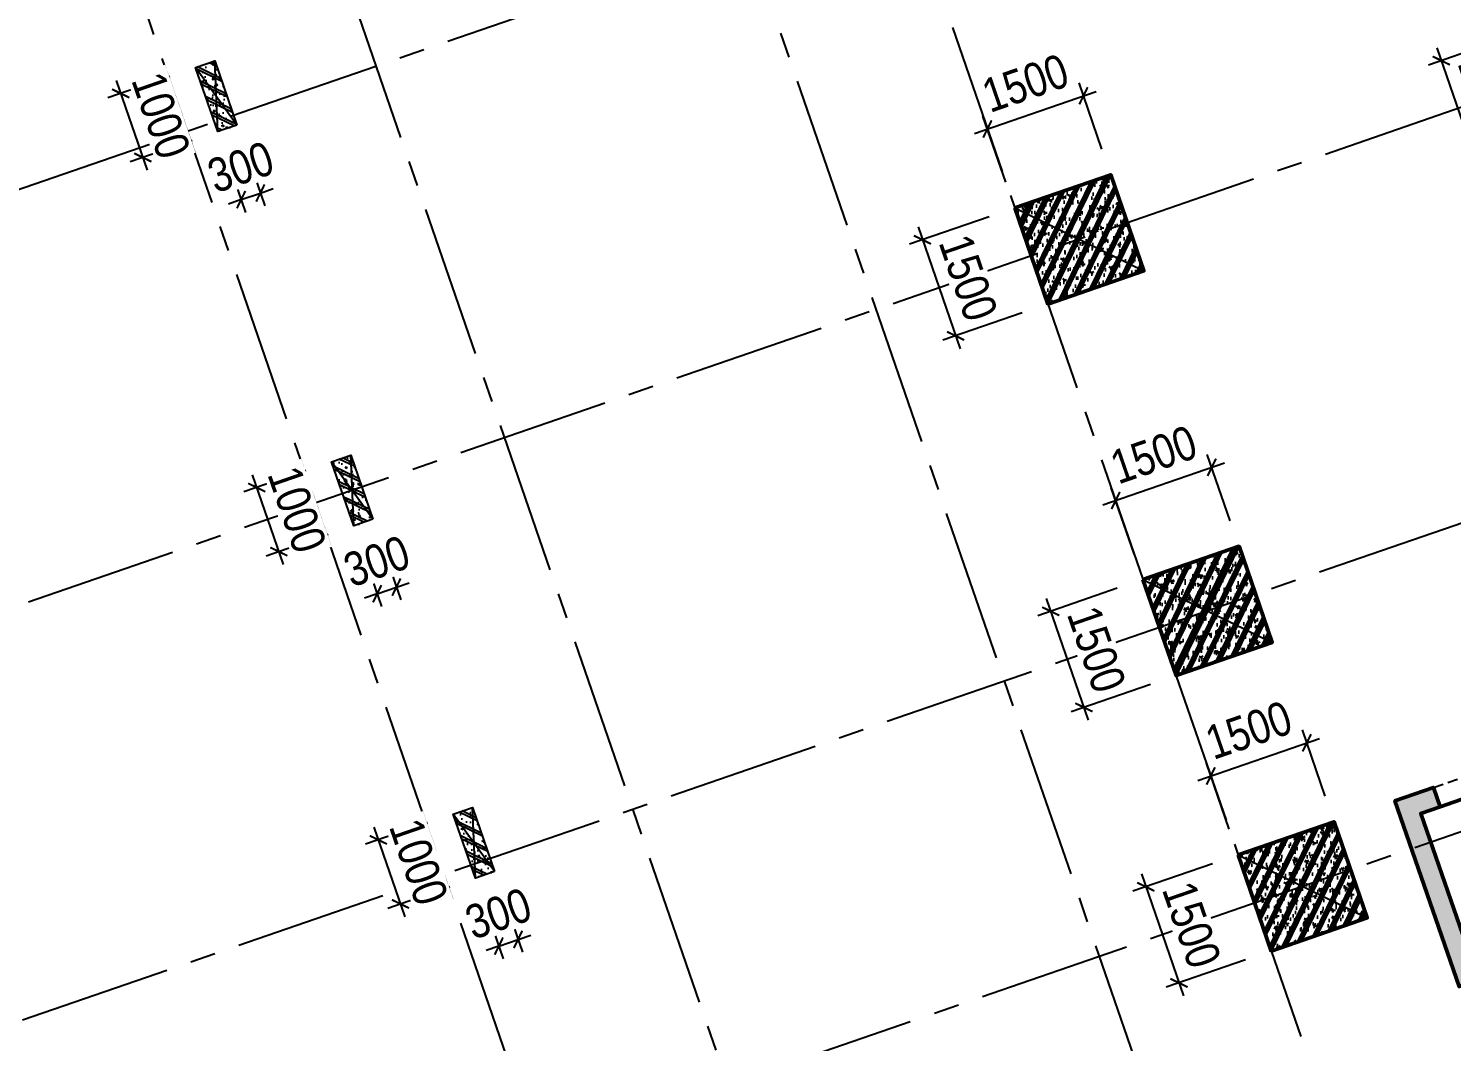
# Model space of a CAD drawing. Header units: millimetres. Extents: x -1534340 to 1713810, y -1348191 to 1114081.
# Drawn here: x 905176 to 926176, y -494294 to -479346 of the extents above; entities that cross this region are included whole.
import ezdxf
from ezdxf.xclip import XClip

# ---------------------------------------------------------------- set-up
doc = ezdxf.new("R2010")
doc.units = ezdxf.units.MM
doc.header["$LTSCALE"] = 100
doc.header["$XCLIPFRAME"] = 0
doc.header["$PDMODE"] = 32
doc.header["$PDSIZE"] = 2.5
for name, pattern in [('CENTER2', [1.125, 0.75, -0.125, 0.125, -0.125]), ('DASHED', [4.5, 3, -1.5]), ('Xref_ST_MBDV Cot vach 30.7.2022$0$DASHDOT', [1, 0.5, -0.25, 0, -0.25])]:
    doc.linetypes.add(name, pattern=pattern)
for name, color, linetype in [('ccu11-Khuat', 9, 'DASHED'), ('ccu11-Manh', 8, 'Continuous'), ('ccu12-Truc', 13, 'CENTER2'), ('KC2-DIM', 251, 'Continuous'), ('KT-Hatch', 251, 'Continuous'), ('Xref.Asix of Basement B2$0$Xref.Asix of Basement$0$KT-Net cot vach', 6, 'Continuous'), ('Xref_ST_MBDV Cot vach 30.7.2022$0$Xref_ST_MBDV Cot vach 30.7.2022|Xref_ST_MBDV Cot vach 30.7.2022|Xref_ST_MBDV Cot vach 30.7.2022|Xref_ST_MBDV Cot vach 30.7.2022|A-WALL-PATT', 251, 'Continuous'), ('Xref_ST_MBDV Cot vach 30.7.2022$0$Xref_ST_MBDV Cot vach 30.7.2022|Xref_ST_MBDV Cot vach 30.7.2022|Xref_ST_MBDV Cot vach 30.7.2022|Xref_ST_MBDV Cot vach 30.7.2022|Site_plot line', 1, 'Xref_ST_MBDV Cot vach 30.7.2022$0$DASHDOT')]:
    doc.layers.add(name, color=color, linetype=linetype)
doc.layers.add('KT-Net cot vach', color=6, linetype='Continuous', lineweight=50)
doc.layers.add('ST_MBDV Cot vach 220805$0$Xref_ST_MBDV Cot vach 30.7.2022$0$KT-Net cot vach', color=6, linetype='Continuous', lineweight=50)
doc.styles.add('Arial Narrow', font='ARIALN.TTF')
doc.dimstyles.new('ccu12-200', dxfattribs={"dimscale": 200, "dimtxt": 2.5, "dimasz": 1, "dimexe": 1, "dimexo": 2, "dimgap": 1, "dimtad": 1, "dimdec": 0, "dimrnd": 5, "dimdsep": 46, "dimtxsty": 'Arial Narrow', "dimblk": 'ARCHTICK', "dimcen": -1, "dimdle": 1, "dimclrd": 256, "dimclre": 256, "dimclrt": 3, "dimadec": 0, "dimazin": 2, "dimtfac": 0.1, "dimtdec": 0, "dimtmove": 0, "dimatfit": 1, "dimldrblk": 'ARCHTICK', "dimfxl": 1, "dimtvp": 0.8333333333333334, "dimtolj": 1, "dimtzin": 12, "dimarcsym": 0})
pattern_1 = [(49.99999999999999, (-650.0000000000126, 1049.999999999997), (286.9040730403014, -25.10085399303804), [30, -330]), (355, (-650.0000000000126, 1049.999999999997), (-55.50053344520001, 300.8768534800047), [24, -264]), (100.4514, (-626.0913280000126, 1047.908263999997), (231.4037526856086, 275.7758168243814), [25.496076, -280.4568448]), (46.18420000000001, (-650.0000000000126, 1129.999999999997), (426.8964194502578, -66.20760573160723), [45, -495]), (96.6356, (-614.4253020000125, 1124.482677199996), (373.8650822194813, 389.6471483601767), [38.2441152, -420.6852]), (351.1842, (-650.0000000000126, 1129.999999999997), (373.8647780534509, 389.6474403701299), [36, -396]), (21, (-610.0000000000126, 1109.999999999997), (238.7628208473847, -161.0475562661355), [30, -330]), (326.0000000000001, (-610.0000000000126, 1109.999999999997), (97.32613276863269, 290.0600180187412), [24, -264]), (71.4514, (-590.1031068000126, 1096.579357599996), (336.089051432596, 129.012198683981), [25.496076, -280.4568448]), (37.50000000000001, (-650.0000000000126, 1049.999999999997), (4.863942126916267, 133.1575415325246), [0, -260.8, 0, -268, 0, -265]), (7.499999999999999, (-650.0000000000126, 1049.999999999997), (105.2278149768594, 157.7646847529441), [0, -152.8, 0, -254.8, 0, -101]), (327.5, (-739.2000000000127, 1049.999999999997), (213.5289744689636, -9.021948693751902), [0, -100, 0, -312, 0, -414]), (317.5, (-779.2000000000127, 1049.999999999997), (233.2744677369545, 40.04199293292709), [0, -130, 0, -207.2, 0, -294]), (45, (-650.0000000000126, 1049.999999999997), (-120.2081528017131, 120.2081528017131), []), (45, (-650.0000000000126, 1098.999999999997), (-120.2081528017131, 120.2081528017131), [])]

# ---------------------------------------------------------------- blocks, each defined once
blk = doc.blocks.new('Xref_ST_MBDV Cot vach 30.7.2022$0$Tuong Vay01-flat-1')
at = {"layer": 'Xref_ST_MBDV Cot vach 30.7.2022$0$Xref_ST_MBDV Cot vach 30.7.2022|Xref_ST_MBDV Cot vach 30.7.2022|Xref_ST_MBDV Cot vach 30.7.2022|Xref_ST_MBDV Cot vach 30.7.2022|A-WALL-PATT'}
h = blk.add_hatch(dxfattribs=at)
h.set_pattern_fill('ACET-2D-VATLIEU04', color=256, scale=50, pattern_type=2)
h.set_pattern_definition([(49.99999999999999, (-11139561.83942936, -1407213.44759845), (-225.902473859489, 189.5546824974008), [37.49999998626113, -412.4999998488724]), (355, (-11139561.83942936, -1407213.44759845), (32.12721218541265, 367.2157156157773), [29.99999999490911, -329.9999999440002]), (100.4514, (-11139531.95358936, -1407216.06226845), (-341.2315265778452, -62.9441868767608), [31.87009499667636, -350.57105596344]), (46.18420000000001, (-11139561.83942936, -1407113.44759845), (-319.1804974675179, 306.2520974436775), [56.24999996954708, -618.749999665018]), (96.6356, (-11139517.37105686, -1407120.34425195), (-516.9959221575409, -60.14402179722674), [47.80514400473094, -525.8565000520404]), (351.1842, (-11139561.83942936, -1407113.44759845), (84.74077420309186, 546.3954293043353), [45.00000000792112, -495.0000000871323]), (21, (-11139511.83942936, -1407138.44759845), (-105.6808218676597, 275.3079533968121), [37.49999999934682, -412.499999992815]), (326.0000000000001, (-11139511.83942936, -1407138.44759845), (206.1288045682013, 305.5985201385338), [30.00000001746614, -330.0000001921275]), (71.4514, (-11139486.96831286, -1407155.22340145), (-328.9637652803212, 110.3801005582791), [31.87009499870726, -350.5710559857798]), (37.50000000000001, (-11139561.83942936, -1407213.44759845), (-78.13452938385308, 101.8269011885859), [0, -325.9999998517854, 0, -334.9999998476936, 0, -331.2499998493985]), (7.499999999999999, (-11139561.83942936, -1407213.44759845), (-23.27934638224542, 176.8241910238285), [0, -191.0000000278261, 0, -318.5000000464012, 0, -126.2500000183929]), (327.5, (-11139673.33942936, -1407213.44759845), (71.94441751949489, 112.9301145330537), [0, -125.0000000614986, 0, -390.0000001918756, 0, -517.5000002546042]), (317.5, (-11139723.33942936, -1407213.44759845), (158.0205495897681, 172.4491691102739), [0, -162.4999999478019, 0, -258.9999999168043, 0, -367.4999998819521]), (45, (-11139561.83942936, -1407213.44759845), (-150.2601910028607, 150.2601910026278), []), (45, (-11139561.83942936, -1407152.19759845), (-150.2601910028607, 150.2601910026278), [])])
h.paths.add_polyline_path([(-82665.42454257607, -118500.0088302612), (-81837.41861176863, -121132.0343658989), (-80902.71611081436, -123728.0834242017), (-79862.87874617614, -126283.8385967175), (-78719.63840653747, -128795.0430432414), (-77474.89874527603, -131257.5152608277), (-76130.7324262727, -133667.1548922951), (-74689.37767251953, -136019.9495540815), (-73153.2345392555, -138311.981517314), (-71524.86091735773, -140539.4342316107), (-69806.96827445179, -142698.5986796832), (-68002.4171395041, -144785.8795539467), (-66114.21234000102, -146797.8012427511), (-64145.497998368, -148731.0136179249), (-62099.55229647644, -150582.2976132843), (-59979.78201714717, -152348.5705846979), (-57789.71687134914, -154026.8914431464), (-55533.00362077914, -155614.4655520306), (-53213.40000534989, -157108.6493807235), (-50834.76848621853, -158506.954906286), (-48401.06981415115, -159807.0537564463), (-45916.35643433966, -161006.7810866404), (-43384.76573854871, -162104.1391847725), (-40810.51317570359, -163097.3007977149), (-38197.88523275405, -163984.6121738681), (-35551.23229684308, -164764.5958169776), (-32874.96141154505, -165435.9529462866), (-30173.5289383363, -165997.5656592443), (-27451.44813587703, -166448.4963081502), (-24701.85157574899, -166789.3238736566), (-4396.734290909022, -168938.2567786218), (36420.01678077132, -167648.2249503911), (41836.4863632936, -160718.6374020646), (12445.38596707024, -24367.66042796941), (8472.910947457654, -9248.974452903174), (-4718.707271176856, -5521.400683149928), (-10557.45827306993, -9946.818014640827), (-34021.18647153303, -27848.24941525888), (-39776.65152562223, -32008.57135346811), (-41248.85870469548, -35293.77142358455), (-45787.31564925052, -38574.38242801698), (-49368.4870454669, -38942.00303377653), (-57644.18705056235, -44924.06981060421), (-59844.65461433306, -46601.45355761005), (-61968.93197572604, -48362.30333496258), (-64019.60134904832, -50208.3517090485), (-65993.2459566202, -52136.53199238679), (-67886.59205765836, -54143.61763671576), (-69696.47008413821, -56226.27801198442), (-71419.8706161473, -58381.05012253253), (-73053.93764149398, -60604.33085121214), (-74595.93274202198, -62892.42844269238), (-76043.29574720934, -65241.53179885377), (-77393.615911806, -67647.72832025355), (-78644.64476583898, -70107.01135663176), (-79794.29917307012, -72615.28586126259), (-80840.66479975358, -75168.37520986283), (-81781.99930225872, -77762.02815519366), (-82616.73522835784, -80391.9259061541), (-83343.48262714595, -83053.68931881292), (-83961.03136360087, -85742.88618860021), (-84468.3531336058, -88455.03863057657), (-84864.60300002433, -91185.62932156771), (-85149.1148865223, -93930.11565387133), (-85321.41487544402, -96683.60341540864), (-85381.30445068702, -99529.50948559865), (-85328.50406530127, -102200.8374458619), (-85163.21024433896, -104955.3926120612), (-84885.69993967563, -107700.5945179402), (-84496.42936686985, -110432.1923394061), (-83996.04728951491, -113145.6335586284), (-83385.3738030456, -115836.3975027683)], flags=16)
h.paths.add_polyline_path([(-83625.45879450254, -118780.6341908188), (-82785.20518665202, -121451.592054751), (-81836.67593448795, -124086.0436255364), (-80781.45706173405, -126679.6041032514), (-79621.30565389246, -129227.9548506811), (-78358.15352366865, -131726.8525110248), (-76994.10399421491, -134172.1360737709), (-75531.42839684151, -136559.7338032422), (-73972.56228888594, -138885.6700187323), (-72320.10139823705, -141146.0717144171), (-70576.79730102606, -143337.1750085717), (-68745.55283991061, -145455.3314108832), (-66829.41729043424, -147497.0138977058), (-64831.58128353581, -149458.8227850739), (-62755.37149274349, -151337.4913895966), (-60604.24509477988, -153129.8914679771), (-58381.7840128839, -154833.0384259534), (-56091.68895242736, -156444.0962880657), (-53737.77323871478, -157960.3824199464), (-51323.95646727085, -159379.3719952791), (-48854.25797718205, -160698.7021999834), (-46332.79015832208, -161916.1761666269), (-43763.75160367042, -163029.7666325136), (-41151.42011806555, -164037.6193153583), (-38500.14559506811, -164938.0560009221), (-35814.34277378954, -165729.5773374715), (-33098.48388773762, -166410.8653324069), (-30357.09121792205, -166980.7855469028), (-27594.72956264392, -167438.3889849058), (-24815.98988816142, -167782.8289991841), (-4433.735052675009, -169939.9255319908), (36919.56229590811, -168632.9359166666), (42912.68845487945, -160965.5998827359), (13418.22973546013, -24135.12373521132), (9294.838300889242, -8442.070929647249), (-4925.935208282433, -4423.687328800617), (-11162.76267831214, -9150.82235655561), (-34617.47974592447, -27045.37879939191), (-40579.63196872547, -31355.10398377781), (-42051.83914779872, -34640.30405389448), (-46155.98199344426, -37606.97231750819), (-49737.15338966064, -37974.59292326774), (-58240.31235744618, -44121.0777798905), (-60467.11885703541, -45818.53930653841), (-62622.81900685839, -47605.43596977205), (-64703.8232677374, -49478.79233927629), (-66706.66158131324, -51435.49383058609), (-68628.013630962, -53472.26783320424), (-70464.66541309468, -55585.73726807744), (-72213.55809716694, -57772.38228180911), (-73871.79587351345, -60028.54927773564), (-75436.60120790266, -62350.49395546387), (-76905.37393212318, -64734.34577669739), (-78275.66833624989, -67176.13529814105), (-79545.20269040763, -69671.7966022063), (-80711.86304414831, -72217.17406733404), (-81773.70674647763, -74808.02928769216), (-82728.96568063274, -77440.04813065287), (-83576.04920824617, -80108.84792049509), (-84313.5468179807, -82809.98473610263), (-84940.23047422245, -85538.9608107484), (-85455.05666192248, -88291.23202148662), (-85857.16812421381, -91062.21545574092), (-86145.88844638877, -93847.29761108034), (-86320.75738810934, -96641.83923533), (-86381.51240370423, -99528.87035845965), (-86327.91179009154, -102240.684236032), (-86160.19218073785, -105035.6641918905), (-85878.57688103244, -107821.473743778), (-85483.548480995, -110593.4755141111), (-84975.76463904232, -113347.0545681345), (-84356.0573821161, -116077.6233250971)])
at = {"layer": 'Xref_ST_MBDV Cot vach 30.7.2022$0$Xref_ST_MBDV Cot vach 30.7.2022|Xref_ST_MBDV Cot vach 30.7.2022|Xref_ST_MBDV Cot vach 30.7.2022|Xref_ST_MBDV Cot vach 30.7.2022|Site_plot line', "ltscale": 5000}
blk.add_arc((-17764.15298610739, -99528.87035845988), 69167.3594175971, 126.1463596527413, 263.7926961611879, dxfattribs=at)
blk = doc.blocks.new('LOI-KD-PN')
at = {"layer": 'KT-Hatch'}
h = blk.add_hatch(dxfattribs=at)
h.set_pattern_fill('BTCT', color=256, scale=40, angle=-70.9528620460035)
h.set_pattern_definition([(339.0471379539965, (-24774.25365491607, -32828.61595608917), (69.90338528047701, -279.3877533547662), [29.99999999999987, -329.999999999998]), (284.0471379539965, (-24774.25365491607, -32828.61595608917), (266.2915946709811, 150.6518396180941), [23.99999999999998, -263.9999999999996]), (29.49853795399646, (-24768.42837132257, -32851.89826755854), (336.1948768307957, -128.7361747717526), [25.49607599999999, -280.4568447999998]), (335.2313379539966, (-24698.63362238393, -32802.50828135805), (76.73314454503657, -425.1305970221304), [45, -495]), (25.6827379539964, (-24692.23921595374, -32837.93583497207), (490.3234749361438, -226.2363583837528), [38.24411519999997, -420.6851999999998]), (280.2313379539964, (-24698.63362238393, -32802.50828135805), (490.3236516953235, -226.2359755744279), [35.99999999999994, -395.9999999999995]), (310.0471379539965, (-24704.4847931515, -32846.8452163068), (-74.31099224333833, -278.2478686892407), [30, -330]), (255.0471379539965, (-24704.4847931515, -32846.8452163068), (305.9413376994765, 2.662340959559032), [24, -264]), (0.4985379539964838, (-24710.67739063944, -32870.03253477591), (231.6301287124563, -275.5857060422185), [25.496076, -280.4568447999999]), (326.5471379539965, (-24774.25365491607, -32828.61595608917), (127.4545480190627, 38.85777900570818), [0, -260.7999999999999, 0, -267.9999999999999, 0, -264.9999999999999]), (296.5471379539965, (-24774.25365491607, -32828.61595608917), (183.4678019936752, -47.98077147784922), [0, -152.8, 0, -254.8, 0, -101]), (256.5471379539965, (-24803.36371224117, -32744.29961981607), (61.15631196729443, -204.7826262224386), [0, -99.99999999999955, 0, -311.9999999999982, 0, -413.9999999999982]), (246.5471379539965, (-24816.41754960665, -32706.48960355006), (113.9778841873155, -207.4352439007965), [0, -129.9999999999991, 0, -207.1999999999991, 0, -293.9999999999983]), (334.0471379539965, (-24774.25365491607, -32828.61595608917), (65.64473241281162, 134.8731593255321), []), (334.0471379539965, (-24751.17751265038, -32895.45525322307), (65.64473241281162, 134.8731593255321), [])])
h.paths.add_polyline_path([(-6325.187296113232, -9137.721440407215), (-7271.590505116852, -6396.495261123753), (-7838.74074910651, -6592.302821607213), (-7740.836968864547, -6875.877943602041), (-7457.261846869951, -6777.974163360312), (-6706.666198349791, -8952.050098654), (-8502.64197098394, -9572.107373518229), (-9253.237619503634, -7398.0314382246), (-8969.662497509038, -7300.12765798287), (-9067.566277750535, -7016.552535988041), (-9634.716521740193, -7212.360096471501), (-9918.291643735254, -7310.26387671323), (-9820.387863493292, -7593.838998708001), (-9536.812741498696, -7495.935218466329), (-8786.217092978535, -9670.011153759959), (-10582.19286561268, -10290.06842862419), (-11332.78851413238, -8115.992493330559), (-11049.21339213778, -8018.08871308883), (-11147.11717237928, -7734.513591094001), (-11714.26741636894, -7930.321151577402), (-10767.86420736578, -10671.54733086075)])
at = {"layer": 'ccu11-Khuat', "color": 6, "ltscale": 0.5, "elevation": 1.490472173669433e-05}
blk.add_lwpolyline([(-11147.1208355159, -7734.514855785063), (-9918.291643735254, -7310.263876713114)], dxfattribs=at)
at = {"layer": 'ST_MBDV Cot vach 220805$0$Xref_ST_MBDV Cot vach 30.7.2022$0$KT-Net cot vach', "elevation": 1.490472173669433e-05}
blk.add_lwpolyline([(-6325.187296113232, -9137.721440407215), (-7271.590505116852, -6396.495261123753), (-7838.74074910651, -6592.302821607213), (-7740.836968864547, -6875.877943602041), (-7457.261846869951, -6777.974163360312), (-6706.666198349791, -8952.050098654), (-8502.64197098394, -9572.107373518229), (-9253.237619503634, -7398.0314382246), (-8969.662497509038, -7300.12765798287), (-9067.566277750535, -7016.552535988041), (-9634.716521740193, -7212.360096471501), (-9918.291643735254, -7310.26387671323), (-9820.387863493292, -7593.838998708001), (-9536.812741498696, -7495.935218466329), (-8786.217092978535, -9670.011153759959), (-10582.19286561268, -10290.06842862419), (-11332.78851413238, -8115.992493330559), (-11049.21339213778, -8018.08871308883), (-11147.11717237928, -7734.513591094001), (-11714.26741636894, -7930.321151577402), (-10767.86420736578, -10671.54733086075)], close=True, dxfattribs=at)
at = {"layer": 'ST_MBDV Cot vach 220805$0$Xref_ST_MBDV Cot vach 30.7.2022$0$KT-Net cot vach', "color": 6, "elevation": 1.490472173669433e-05}
blk.add_lwpolyline([(-11049.21705527441, -8018.089977779891), (-9820.387863493292, -7593.838998707943)], dxfattribs=at)
blk = doc.blocks.new('Grid-ST-flat-3')
at = {"layer": 'ccu12-Truc', "ltscale": 30}
for p, q in [((343189.8455156267, -39014.65546948352), (361219.3016763728, -91236.39007851167)), ((340897.6132794917, -39806.04435974167), (359986.9050177329, -95097.55833493307)), ((335415.1609209012, -41698.85077767866), (354504.452659484, -96990.36475386203)), ((332626.6722212732, -42661.57128335355), (351715.9639600301, -97953.08526004129)), ((377595.9390357225, -60477.92775269796), (312746.7367284151, -82866.99351539748)), ((377787.2916931123, -66547.80383867014), (314639.5431473439, -88349.44587364572)), ((368131.1051668772, -76017.52440288517), (316532.3495662729, -93831.89823189395)), ((369534.392683656, -80082.1011514843), (317935.6370837544, -97896.47498025041))]:
    blk.add_line(p, q, dxfattribs=at)
blk = doc.blocks.new('*U152')
h = blk.add_hatch()
h.set_pattern_fill('VATLIEU04', color=250, scale=40, style=0, pattern_type=2)
h.set_pattern_definition(pattern_1)
h.paths.add_polyline_path([(-475, -474.9999999999998), (-175.0000000000028, -474.9999999999999), (-175.0000000000126, 524.9999999999969), (-475.0000000000097, 524.999999999997)])
at = {"color": 6, "ltscale": 0.25}
blk.add_lwpolyline([(-475, -474.9999999999998), (-175.0000000000028, -474.9999999999999), (-175.0000000000126, 524.9999999999969), (-475.0000000000097, 524.999999999997)], close=True, dxfattribs=at)
at = {"layer": 'Defpoints', "linetype": 'ByBlock', "ltscale": 30}
for p, q in [((-175.0000000000028, -474.9999999999999), (-475.0000000000097, 524.999999999997)), ((-475, -474.9999999999998), (-175.0000000000126, 524.9999999999969))]:
    blk.add_line(p, q, dxfattribs=at)
blk = doc.blocks.new('*U153')
h = blk.add_hatch()
h.set_pattern_fill('VATLIEU04', color=250, scale=40, style=0, pattern_type=2)
h.set_pattern_definition(pattern_1)
h.paths.add_polyline_path([(-475, -474.9999999999998), (-175.0000000000028, -474.9999999999999), (-175.0000000000126, 524.9999999999969), (-475.0000000000097, 524.999999999997)])
at = {"color": 6, "ltscale": 0.25}
blk.add_lwpolyline([(-475, -474.9999999999998), (-175.0000000000028, -474.9999999999999), (-175.0000000000126, 524.9999999999969), (-475.0000000000097, 524.999999999997)], close=True, dxfattribs=at)
at = {"layer": 'Defpoints', "linetype": 'ByBlock', "ltscale": 30}
for p, q in [((-175.0000000000028, -474.9999999999999), (-475.0000000000097, 524.999999999997)), ((-475, -474.9999999999998), (-175.0000000000126, 524.9999999999969))]:
    blk.add_line(p, q, dxfattribs=at)
blk = doc.blocks.new('*U151')
h = blk.add_hatch()
h.set_pattern_fill('VATLIEU04', color=250, scale=40, style=0, pattern_type=2)
h.set_pattern_definition([(49.99999999999999, (550, -550), (286.9040730403014, -25.10085399303804), [30, -330]), (355, (550, -550), (-55.50053344520001, 300.8768534800047), [24, -264]), (100.4514, (573.908672, -552.091736), (231.4037526856086, 275.7758168243814), [25.496076, -280.4568448]), (46.18420000000001, (550, -470), (426.8964194502578, -66.20760573160723), [45, -495]), (96.6356, (585.574698, -475.5173228), (373.8650822194813, 389.6471483601767), [38.2441152, -420.6852]), (351.1842, (550, -470), (373.8647780534509, 389.6474403701299), [36, -396]), (21, (590, -490), (238.7628208473847, -161.0475562661355), [30, -330]), (326.0000000000001, (590, -490), (97.32613276863269, 290.0600180187412), [24, -264]), (71.4514, (609.8968932, -503.4206424), (336.089051432596, 129.012198683981), [25.496076, -280.4568448]), (37.50000000000001, (550, -550), (4.863942126916267, 133.1575415325246), [0, -260.8, 0, -268, 0, -265]), (7.499999999999999, (550, -550), (105.2278149768594, 157.7646847529441), [0, -152.8, 0, -254.8, 0, -101]), (327.5, (460.8, -550), (213.5289744689636, -9.021948693751902), [0, -100, 0, -312, 0, -414]), (317.5, (420.8, -550), (233.2744677369545, 40.04199293292709), [0, -130, 0, -207.2, 0, -294]), (45, (550, -550), (-120.2081528017131, 120.2081528017131), []), (45, (550, -501), (-120.2081528017131, 120.2081528017131), [])])
h.paths.add_polyline_path([(-475, 475), (1025, 475), (1025, -1025), (-475, -1025)])
at = {"color": 6, "ltscale": 0.25}
blk.add_lwpolyline([(-475, 475), (1025, 475), (1025, -1025), (-475, -1025)], close=True, dxfattribs=at)
at = {"layer": 'Defpoints', "linetype": 'ByBlock', "ltscale": 30}
for p, q in [((1025, 475), (-475, -1025)), ((-475, 475), (1025, -1025))]:
    blk.add_line(p, q, dxfattribs=at)
blk = doc.blocks.new('MBDV-B1-T1-PN')
at = {"layer": 'KT-Net cot vach', "rotation": 19.04713795399666}
for p in [(46764.58488781634, -16253.43641223467), (48657.39065854321, -21735.88899427338), (50060.67882337538, -25800.46551913326)]:
    blk.add_blockref('*U151', p, dxfattribs=at)
at = {"layer": 'Xref.Asix of Basement B2$0$Xref.Asix of Basement$0$KT-Net cot vach', "linetype": 'ByBlock', "xscale": -0.9999999999999998, "rotation": 19.04713796363401}
for name, p in [('*U152', (34079.01142065064, -14442.34047187702)), ('*U152', (36086.63405340654, -20257.35522349761)), ('*U153', (37881.53671049583, -25456.2324528438))]:
    blk.add_blockref(name, p, dxfattribs=at)
blk = doc.blocks.new('_ARCHTICK')
at = {"color": 0, "linetype": 'ByBlock', "const_width": 0.15}
blk.add_lwpolyline([(-0.5, -0.5), (0.5, 0.5)], dxfattribs=at)
blk = doc.blocks.new('*D1008')
at = {"layer": 'Defpoints', "color": 0, "ltscale": 0.5, "transparency": 16777216}
for p in [(920744.917556521, -480339.4198238208), (921147.220455346, -481504.6771134937), (919729.3448453719, -481994.1960147023)]:
    blk.add_point(p, dxfattribs=at)
at = {"layer": 'KC2-DIM', "lineweight": -2, "ltscale": 0.5, "transparency": 16777216}
for p, q in [((919137.991865217, -480894.2079118571), (920933.9676378509, -480274.1506369929)), ((921016.6820816904, -481126.576950834), (920679.6483696932, -480150.3697424909)), ((919598.8064717163, -481616.0958520425), (919261.772759719, -480639.8886436994))]:
    blk.add_line(p, q, dxfattribs=at)
at = {"layer": 'KC2-DIM', "lineweight": -2, "ltscale": 0.5, "transparency": 16777216, "xscale": 200, "yscale": 200, "zscale": 200}
for p, rotation in [((920744.917556521, -480339.4198238208), 19.04713795399314), ((919327.0419465469, -480828.9387250293), 199.0471379539931)]:
    blk.add_blockref('_ARCHTICK', p, dxfattribs=dict(at, rotation=rotation))
at = {"layer": 'KC2-DIM', "color": 3, "ltscale": 0.5, "transparency": 16777216, "insert": (919887.3988553939, -480153.819530961), "char_height": 500, "attachment_point": 5, "rotation": 19.04713795399314, "style": 'Arial Narrow', "bg_fill": 3, "box_fill_scale": 1.1, "bg_fill_color": 256, "bg_fill_true_color": 13158600, "bg_fill_transparency": 0}
blk.add_mtext('\\A1;1500', dxfattribs=at)
blk = doc.blocks.new('*D1009')
at = {"layer": 'Defpoints', "color": 0, "ltscale": 0.5, "transparency": 16777216}
for p in [(919729.3448453718, -481994.1960147022), (920218.8637465802, -483412.0716246763), (918857.887987715, -483881.9459587608)]:
    blk.add_point(p, dxfattribs=at)
at = {"layer": 'KC2-DIM', "lineweight": -2, "ltscale": 0.5, "transparency": 16777216}
for p, q in [((919351.244682712, -482124.7343883578), (918179.3190051767, -482529.3395356145)), ((918303.0998996787, -482275.0202674568), (918923.1571745428, -484070.9960400907)), ((919840.7635839204, -483542.609998332), (918668.8379063851, -483947.2151455886))]:
    blk.add_line(p, q, dxfattribs=at)
at = {"layer": 'KC2-DIM', "lineweight": -2, "ltscale": 0.5, "transparency": 16777216, "xscale": 200, "yscale": 200, "zscale": 200}
for p, rotation in [((918368.3690865065, -482464.0703487867), 109.0471379539931), ((918857.887987715, -483881.9459587608), 289.0471379539931)]:
    blk.add_blockref('_ARCHTICK', p, dxfattribs=dict(at, rotation=rotation))
at = {"layer": 'KC2-DIM', "color": 3, "ltscale": 0.5, "transparency": 16777216, "insert": (919043.4882805748, -483024.4272576338), "char_height": 500, "attachment_point": 5, "rotation": 289.0471379539931, "style": 'Arial Narrow', "bg_fill": 3, "box_fill_scale": 1.1, "bg_fill_color": 256, "bg_fill_true_color": 13158600, "bg_fill_transparency": 0}
blk.add_mtext('\\A1;1500', dxfattribs=at)
blk = doc.blocks.new('*D1011')
at = {"layer": 'Defpoints', "color": 0, "ltscale": 0.5, "transparency": 16777216}
for p in [(927385.8733536608, -479350.7938724363), (927875.3922548695, -480768.6694824104), (926514.4164960042, -481238.5438164949)]:
    blk.add_point(p, dxfattribs=at)
at = {"layer": 'KC2-DIM', "lineweight": -2, "ltscale": 0.5, "transparency": 16777216}
for p, q in [((927007.773191001, -479481.3322460919), (925835.8475134657, -479885.9373933485)), ((925959.6284079677, -479631.6181251908), (926579.6856828319, -481427.5938978248)), ((927497.2920922097, -480899.2078560661), (926325.3664146743, -481303.8130033227))]:
    blk.add_line(p, q, dxfattribs=at)
at = {"layer": 'KC2-DIM', "lineweight": -2, "ltscale": 0.5, "transparency": 16777216, "xscale": 200, "yscale": 200, "zscale": 200}
for p, rotation in [((926024.8975947956, -479820.6682065207), 109.0471379539931), ((926514.4164960042, -481238.5438164949), 289.0471379539931)]:
    blk.add_blockref('_ARCHTICK', p, dxfattribs=dict(at, rotation=rotation))
at = {"layer": 'KC2-DIM', "color": 3, "ltscale": 0.5, "transparency": 16777216, "insert": (926700.0167888638, -480381.0251153678), "char_height": 500, "attachment_point": 5, "rotation": 289.0471379539931, "style": 'Arial Narrow', "bg_fill": 3, "box_fill_scale": 1.1, "bg_fill_color": 256, "bg_fill_true_color": 13158600, "bg_fill_transparency": 0}
blk.add_mtext('\\A1;1500', dxfattribs=at)
blk = doc.blocks.new('*D1044')
at = {"layer": 'Defpoints', "color": 0, "ltscale": 0.5, "transparency": 16777216}
for p in [(922637.7233272479, -485821.87240586), (923040.0262260728, -486987.1296955325), (921622.1506160988, -487476.6485967409)]:
    blk.add_point(p, dxfattribs=at)
at = {"layer": 'KC2-DIM', "lineweight": -2, "ltscale": 0.5, "transparency": 16777216}
for p, q in [((922909.4878524172, -486609.0295328727), (922572.4541404201, -485632.8223245301)), ((921030.797635944, -486376.6604938962), (922826.7734085778, -485756.6032190322)), ((921491.6122424431, -487098.5484340811), (921154.5785304462, -486122.3412257386))]:
    blk.add_line(p, q, dxfattribs=at)
at = {"layer": 'KC2-DIM', "lineweight": -2, "ltscale": 0.5, "transparency": 16777216, "xscale": 200, "yscale": 200, "zscale": 200}
for p, rotation in [((922637.7233272479, -485821.87240586), 19.04713795399314), ((921219.8477172739, -486311.3913070685), 199.0471379539931)]:
    blk.add_blockref('_ARCHTICK', p, dxfattribs=dict(at, rotation=rotation))
at = {"layer": 'KC2-DIM', "color": 3, "ltscale": 0.5, "transparency": 16777216, "insert": (921780.204626121, -485636.2721130002), "char_height": 500, "attachment_point": 5, "rotation": 19.04713795399314, "style": 'Arial Narrow', "bg_fill": 3, "box_fill_scale": 1.1, "bg_fill_color": 256, "bg_fill_true_color": 13158600, "bg_fill_transparency": 0}
blk.add_mtext('\\A1;1500', dxfattribs=at)
blk = doc.blocks.new('*D1045')
at = {"layer": 'Defpoints', "color": 0, "ltscale": 0.5, "transparency": 16777216}
for p in [(921622.1506160987, -487476.6485967408), (922111.6695173073, -488894.5242067149), (920750.6937584418, -489364.3985407994)]:
    blk.add_point(p, dxfattribs=at)
at = {"layer": 'KC2-DIM', "lineweight": -2, "ltscale": 0.5, "transparency": 16777216}
for p, q in [((921244.0504534389, -487607.1869703964), (920072.1247759034, -488011.7921176531)), ((920195.9056704056, -487757.4728494954), (920815.9629452697, -489553.4486221294)), ((921733.5693546475, -489025.0625803706), (920561.643677112, -489429.6677276272))]:
    blk.add_line(p, q, dxfattribs=at)
at = {"layer": 'KC2-DIM', "lineweight": -2, "ltscale": 0.5, "transparency": 16777216, "xscale": 200, "yscale": 200, "zscale": 200}
for p, rotation in [((920261.1748572333, -487946.5229308252), 109.0471379539931), ((920750.6937584418, -489364.3985407994), 289.0471379539931)]:
    blk.add_blockref('_ARCHTICK', p, dxfattribs=dict(at, rotation=rotation))
at = {"layer": 'KC2-DIM', "color": 3, "ltscale": 0.5, "transparency": 16777216, "insert": (920936.2940513017, -488506.8798396724), "char_height": 500, "attachment_point": 5, "rotation": 289.0471379539931, "style": 'Arial Narrow', "bg_fill": 3, "box_fill_scale": 1.1, "bg_fill_color": 256, "bg_fill_true_color": 13158600, "bg_fill_transparency": 0}
blk.add_mtext('\\A1;1500', dxfattribs=at)
blk = doc.blocks.new('*D1046')
at = {"layer": 'Defpoints', "color": 0, "ltscale": 0.5, "transparency": 16777216}
for p in [(924041.0114920799, -489886.4489307194), (924443.314390905, -491051.7062203924), (923025.4387809308, -491541.2251216009)]:
    blk.add_point(p, dxfattribs=at)
at = {"layer": 'KC2-DIM', "lineweight": -2, "ltscale": 0.5, "transparency": 16777216}
for p, q in [((924312.7760172493, -490673.6060577326), (923975.7423052521, -489697.3988493895)), ((922434.0858007759, -490441.2370187558), (924230.0615734098, -489821.1797438916)), ((922894.9004072752, -491163.1249589411), (922557.866695278, -490186.917750598))]:
    blk.add_line(p, q, dxfattribs=at)
at = {"layer": 'KC2-DIM', "lineweight": -2, "ltscale": 0.5, "transparency": 16777216, "xscale": 200, "yscale": 200, "zscale": 200}
for p, rotation in [((924041.0114920799, -489886.4489307194), 19.04713795399314), ((922623.1358821058, -490375.9678319279), 199.0471379539931)]:
    blk.add_blockref('_ARCHTICK', p, dxfattribs=dict(at, rotation=rotation))
at = {"layer": 'KC2-DIM', "color": 3, "ltscale": 0.5, "transparency": 16777216, "insert": (923183.4927909529, -489700.8486378595), "char_height": 500, "attachment_point": 5, "rotation": 19.04713795399314, "style": 'Arial Narrow', "bg_fill": 3, "box_fill_scale": 1.1, "bg_fill_color": 256, "bg_fill_true_color": 13158600, "bg_fill_transparency": 0}
blk.add_mtext('\\A1;1500', dxfattribs=at)
blk = doc.blocks.new('*D1047')
at = {"layer": 'Defpoints', "color": 0, "ltscale": 0.5, "transparency": 16777216}
for p in [(923025.4387809308, -491541.2251216008), (923514.9576821395, -492959.1007315749), (922153.981923274, -493428.9750656594)]:
    blk.add_point(p, dxfattribs=at)
at = {"layer": 'KC2-DIM', "lineweight": -2, "ltscale": 0.5, "transparency": 16777216}
for p, q in [((922647.338618271, -491671.7634952564), (921475.4129407357, -492076.3686425131)), ((921599.1938352378, -491822.0493743554), (922219.2511101018, -493618.0251469893)), ((923136.8575194797, -493089.6391052306), (921964.9318419441, -493494.2442524872))]:
    blk.add_line(p, q, dxfattribs=at)
at = {"layer": 'KC2-DIM', "lineweight": -2, "ltscale": 0.5, "transparency": 16777216, "xscale": 200, "yscale": 200, "zscale": 200}
for p, rotation in [((921664.4630220656, -492011.0994556852), 109.0471379539931), ((922153.981923274, -493428.9750656594), 289.0471379539931)]:
    blk.add_blockref('_ARCHTICK', p, dxfattribs=dict(at, rotation=rotation))
at = {"layer": 'KC2-DIM', "color": 3, "ltscale": 0.5, "transparency": 16777216, "insert": (922339.5822161338, -492571.4563645324), "char_height": 500, "attachment_point": 5, "rotation": 289.0471379539931, "style": 'Arial Narrow', "bg_fill": 3, "box_fill_scale": 1.1, "bg_fill_color": 256, "bg_fill_true_color": 13158600, "bg_fill_transparency": 0}
blk.add_mtext('\\A1;1500', dxfattribs=at)
blk = doc.blocks.new('*D989')
at = {"layer": 'Defpoints', "color": 0, "ltscale": 0.5, "transparency": 16777216}
blk.add_point((908251.7879020047, -480771.0593231281), dxfattribs=at)
at = {"layer": 'KC2-DIM', "lineweight": -2, "ltscale": 0.5, "transparency": 16777216}
for p, q in [((908098.7511537451, -481247.0632660552), (908379.8237676048, -482061.1809694222)), ((908382.3262757236, -481149.159485766), (908663.3988895833, -481963.2771891329)), ((908598.1297027238, -481774.2271078139), (908787.1797840428, -481708.9579209544)), ((908314.5545807453, -481872.1308881033), (908125.5044994263, -481937.4000749628)), ((908314.5545807453, -481872.1308881033), (908598.1297027238, -481774.2271078139))]:
    blk.add_line(p, q, dxfattribs=at)
at = {"layer": 'KC2-DIM', "lineweight": -2, "ltscale": 0.5, "transparency": 16777216, "xscale": 200, "yscale": 200, "zscale": 200}
for p, rotation in [((908314.5545807453, -481872.1308881033), 19.04713796360558), ((908598.1297027238, -481774.2271078139), 199.0471379636056)]:
    blk.add_blockref('_ARCHTICK', p, dxfattribs=dict(at, rotation=rotation))
at = {"layer": 'KC2-DIM', "color": 3, "ltscale": 0.5, "transparency": 16777216, "insert": (908307.7612455225, -481392.8192545195), "char_height": 500, "attachment_point": 5, "rotation": 19.04713796360563, "style": 'Arial Narrow', "bg_fill": 3, "box_fill_scale": 1.1, "bg_fill_color": 256, "bg_fill_true_color": 13158600, "bg_fill_transparency": 0}
blk.add_mtext('\\A1;300', dxfattribs=at)
at = {"layer": 'Defpoints', "color": 0, "ltscale": 0.5, "transparency": 16777216}
for p in [(907968.212780026, -480868.9631034173), (908598.1297027238, -481774.2271078139)]:
    blk.add_point(p, dxfattribs=at)
blk = doc.blocks.new('*D990')
at = {"layer": 'Defpoints', "color": 0, "ltscale": 0.5, "transparency": 16777216}
blk.add_point((907968.2127800264, -480868.9631034173), dxfattribs=at)
at = {"layer": 'KC2-DIM', "lineweight": -2, "ltscale": 0.5, "transparency": 16777216}
for p, q in [((907263.7666830905, -480054.251070542), (906348.1320810363, -480370.3722037342)), ((906471.9129754957, -480116.0529355557), (906928.797283513, -481439.4035047881)), ((907590.1126173886, -480999.5014771365), (906674.4780153345, -481315.6226103287))]:
    blk.add_line(p, q, dxfattribs=at)
at = {"layer": 'KC2-DIM', "lineweight": -2, "ltscale": 0.5, "transparency": 16777216, "xscale": 200, "yscale": 200, "zscale": 200}
for p, rotation in [((906537.1821623553, -480305.1030168746), 109.0471379636373), ((906863.5280966534, -481250.3534234691), 289.0471379636372)]:
    blk.add_blockref('_ARCHTICK', p, dxfattribs=dict(at, rotation=rotation))
at = {"layer": 'KC2-DIM', "color": 3, "ltscale": 0.5, "transparency": 16777216, "insert": (907130.7148729435, -480629.1473239594), "char_height": 500, "attachment_point": 5, "rotation": 289.0471379636373, "style": 'Arial Narrow', "bg_fill": 3, "box_fill_scale": 1.1, "bg_fill_color": 256, "bg_fill_true_color": 13158600, "bg_fill_transparency": 0}
blk.add_mtext('\\A1;1000', dxfattribs=at)
at = {"layer": 'Defpoints', "color": 0, "ltscale": 0.5, "transparency": 16777216}
for p in [(907641.8668457282, -479923.7126968228), (906863.5280966534, -481250.3534234691)]:
    blk.add_point(p, dxfattribs=at)
blk = doc.blocks.new('*D991')
at = {"layer": 'Defpoints', "color": 0, "ltscale": 0.5, "transparency": 16777216}
blk.add_point((910259.4105347604, -486586.0740747486), dxfattribs=at)
at = {"layer": 'KC2-DIM', "lineweight": -2, "ltscale": 0.5, "transparency": 16777216}
for p, q in [((910389.9489084794, -486964.1742373865), (910671.0215223391, -487778.2919407534)), ((910106.3737865009, -487062.0780176758), (910387.4464003606, -487876.1957210427)), ((910322.1772135011, -487687.1456397237), (910605.7523354796, -487589.2418594345)), ((910605.7523354796, -487589.2418594345), (910794.8024167985, -487523.9726725749)), ((910322.1772135011, -487687.1456397237), (910133.1271321821, -487752.4148265834))]:
    blk.add_line(p, q, dxfattribs=at)
at = {"layer": 'KC2-DIM', "lineweight": -2, "ltscale": 0.5, "transparency": 16777216, "xscale": 200, "yscale": 200, "zscale": 200}
for p, rotation in [((910322.1772135011, -487687.1456397237), 19.04713796360558), ((910605.7523354796, -487589.2418594345), 199.0471379636056)]:
    blk.add_blockref('_ARCHTICK', p, dxfattribs=dict(at, rotation=rotation))
at = {"layer": 'KC2-DIM', "color": 3, "ltscale": 0.5, "transparency": 16777216, "insert": (910315.3838782783, -487207.8340061401), "char_height": 500, "attachment_point": 5, "rotation": 19.04713796360563, "style": 'Arial Narrow', "bg_fill": 3, "box_fill_scale": 1.1, "bg_fill_color": 256, "bg_fill_true_color": 13158600, "bg_fill_transparency": 0}
blk.add_mtext('\\A1;300', dxfattribs=at)
at = {"layer": 'Defpoints', "color": 0, "ltscale": 0.5, "transparency": 16777216}
for p in [(909975.8354127819, -486683.9778550379), (910605.7523354796, -487589.2418594345)]:
    blk.add_point(p, dxfattribs=at)
blk = doc.blocks.new('*D992')
at = {"layer": 'Defpoints', "color": 0, "ltscale": 0.5, "transparency": 16777216}
blk.add_point((909975.8354127823, -486683.977855038), dxfattribs=at)
at = {"layer": 'KC2-DIM', "lineweight": -2, "ltscale": 0.5, "transparency": 16777216}
for p, q in [((909271.3893158464, -485869.2658221627), (908355.7547137922, -486185.3869553549)), ((908479.5356082516, -485931.0676871764), (908936.4199162689, -487254.4182564088)), ((909597.7352501445, -486814.5162287572), (908682.1006480904, -487130.6373619494))]:
    blk.add_line(p, q, dxfattribs=at)
at = {"layer": 'KC2-DIM', "lineweight": -2, "ltscale": 0.5, "transparency": 16777216, "xscale": 200, "yscale": 200, "zscale": 200}
for p, rotation in [((908544.8047951112, -486120.1177684953), 109.0471379636373), ((908871.1507294093, -487065.3681750898), 289.0471379636372)]:
    blk.add_blockref('_ARCHTICK', p, dxfattribs=dict(at, rotation=rotation))
at = {"layer": 'KC2-DIM', "color": 3, "ltscale": 0.5, "transparency": 16777216, "insert": (909138.3375056994, -486444.1620755801), "char_height": 500, "attachment_point": 5, "rotation": 289.0471379636373, "style": 'Arial Narrow', "bg_fill": 3, "box_fill_scale": 1.1, "bg_fill_color": 256, "bg_fill_true_color": 13158600, "bg_fill_transparency": 0}
blk.add_mtext('\\A1;1000', dxfattribs=at)
at = {"layer": 'Defpoints', "color": 0, "ltscale": 0.5, "transparency": 16777216}
for p in [(909649.4894784841, -485738.7274484435), (908871.1507294093, -487065.3681750898)]:
    blk.add_point(p, dxfattribs=at)
blk = doc.blocks.new('*D997')
at = {"layer": 'Defpoints', "color": 0, "ltscale": 0.5, "transparency": 16777216}
blk.add_point((912054.3131918499, -491784.9513040949), dxfattribs=at)
at = {"layer": 'KC2-DIM', "lineweight": -2, "ltscale": 0.5, "transparency": 16777216}
for p, q in [((912184.8515655688, -492163.0514667328), (912465.9241794285, -492977.1691700995)), ((911901.2764435904, -492260.955247022), (912182.3490574501, -493075.0729503888)), ((912117.0798705906, -492886.0228690699), (912400.654992569, -492788.1190887806)), ((912400.654992569, -492788.1190887806), (912589.705073888, -492722.8499019211)), ((912117.0798705906, -492886.0228690699), (911928.0297892716, -492951.2920559294))]:
    blk.add_line(p, q, dxfattribs=at)
at = {"layer": 'KC2-DIM', "lineweight": -2, "ltscale": 0.5, "transparency": 16777216, "xscale": 200, "yscale": 200, "zscale": 200}
for p, rotation in [((912400.654992569, -492788.1190887806), 199.0471379636056), ((912117.0798705906, -492886.0228690699), 19.04713796360558)]:
    blk.add_blockref('_ARCHTICK', p, dxfattribs=dict(at, rotation=rotation))
at = {"layer": 'KC2-DIM', "color": 3, "ltscale": 0.5, "transparency": 16777216, "insert": (912110.2865353676, -492406.7112354861), "char_height": 500, "attachment_point": 5, "rotation": 19.04713796360563, "style": 'Arial Narrow', "bg_fill": 3, "box_fill_scale": 1.1, "bg_fill_color": 256, "bg_fill_true_color": 13158600, "bg_fill_transparency": 0}
blk.add_mtext('\\A1;300', dxfattribs=at)
at = {"layer": 'Defpoints', "color": 0, "ltscale": 0.5, "transparency": 16777216}
for p in [(911770.7380698714, -491882.8550843842), (912400.654992569, -492788.1190887806)]:
    blk.add_point(p, dxfattribs=at)
blk = doc.blocks.new('*D998')
at = {"layer": 'Defpoints', "color": 0, "ltscale": 0.5, "transparency": 16777216}
blk.add_point((911770.7380698716, -491882.8550843842), dxfattribs=at)
at = {"layer": 'KC2-DIM', "lineweight": -2, "ltscale": 0.5, "transparency": 16777216}
for p, q in [((911066.2919729357, -491068.1430515088), (910150.6573708815, -491384.264184701)), ((910274.4382653409, -491129.9449165226), (910731.3225733582, -492453.2954857548)), ((911392.6379072338, -492013.3934581034), (910477.0033051796, -492329.5145912956))]:
    blk.add_line(p, q, dxfattribs=at)
at = {"layer": 'KC2-DIM', "lineweight": -2, "ltscale": 0.5, "transparency": 16777216, "xscale": 200, "yscale": 200, "zscale": 200}
for p, rotation in [((910339.7074522005, -491318.9949978414), 109.0471379636373), ((910666.0533864986, -492264.245404436), 289.0471379636372)]:
    blk.add_blockref('_ARCHTICK', p, dxfattribs=dict(at, rotation=rotation))
at = {"layer": 'KC2-DIM', "color": 3, "ltscale": 0.5, "transparency": 16777216, "insert": (910933.2401627885, -491643.0393049262), "char_height": 500, "attachment_point": 5, "rotation": 289.0471379636373, "style": 'Arial Narrow', "bg_fill": 3, "box_fill_scale": 1.1, "bg_fill_color": 256, "bg_fill_true_color": 13158600, "bg_fill_transparency": 0}
blk.add_mtext('\\A1;1000', dxfattribs=at)
at = {"layer": 'Defpoints', "color": 0, "ltscale": 0.5, "transparency": 16777216}
for p in [(911444.3921355734, -490937.6046777896), (910666.0533864986, -492264.245404436)]:
    blk.add_point(p, dxfattribs=at)

msp = doc.modelspace()

# ---------------------------------------------------------------- block references
ref = msp.add_blockref('Xref_ST_MBDV Cot vach 30.7.2022$0$Tuong Vay01-flat-1', (942937.7587098863, -339010.0912266203))
XClip(ref).set_block_clipping_path([(-91541.67363452361, -190955.66829734467), (52438.32550173579, -76158.0499385341)])
msp.add_blockref('Grid-ST-flat-3', (564606.1853842187, -408415.083977497))
at = {"layer": 'ccu11-Manh'}
msp.add_blockref('MBDV-B1-T1-PN', (873568.7682194301, -466034.7392269101), dxfattribs=at)
at = {"layer": 'KC2-DIM'}
msp.add_blockref('LOI-KD-PN', (937055.5727098348, -482811.3553937307), dxfattribs=at)

# ---------------------------------------------------------------- next in the draw order: dimensions: what is measured, and where the dimension line sits
at = {"layer": 'KC2-DIM', "ltscale": 0.5}
for base, p1, p2, angle, picture, middle in [((926514.4164960042, -481238.5438164949), (927385.8733536608, -479350.7938724362), (927875.3922548693, -480768.6694824103), 289.04713795399385, '*D1011', (926269.6570453999, -480529.6060115077)), ((920744.917556521, -480339.4198238208), (919729.3448453718, -481994.1960147022), (921147.2204553459, -481504.6771134937), 19.047137953993147, '*D1008', (920035.9797515338, -480584.1792744249)), ((908598.1297027238, -481774.2271078139), (907968.2127800261, -480868.9631034174), (908251.7879020046, -480771.0593231281), 19.047137963616137, '*D989', (908456.3421417347, -481823.1789979585)), ((922637.7233272479, -485821.87240586), (921622.1506160987, -487476.6485967409), (923040.0262260728, -486987.1296955324), 19.047137953993147, '*D1044', (921928.7855222608, -486066.6318564641)), ((910605.7523354796, -487589.2418594345), (909975.835412782, -486683.977855038), (910259.4105347604, -486586.0740747487), 19.04713796360563, '*D991', (910463.9647744903, -487638.1937495791)), ((924041.0114920799, -489886.4489307194), (923025.4387809308, -491541.2251216008), (924443.314390905, -491051.7062203923), 19.047137953991044, '*D1046', (923332.0736870929, -490131.2083813235)), ((912400.654992569, -492788.1190887806), (911770.7380698713, -491882.8550843842), (912054.3131918497, -491784.9513040949), 19.04713796360563, '*D997', (912258.8674315797, -492837.0709789252))]:
    dim = msp.add_linear_dim(base=base, p1=p1, p2=p2, angle=angle, dimstyle='ccu12-200', override={"dimfxl": 150, "dimtfill": 1}, dxfattribs=at)
    dim.commit()
    dim.dimension.update_dxf_attribs({"geometry": picture, "text_midpoint": middle, "dimtype": 161})

# ---------------------------------------------------------------- next in the draw order: dimensions: what is measured, and where the dimension line sits
for base, p1, p2, angle, picture, middle in [((906863.5280966534, -481250.3534234691), (907641.8668457282, -479923.7126968228), (907968.2127800264, -480868.9631034173), 289.0471379636373, '*D990', (906700.3551295043, -480777.7282201718)), ((918857.887987715, -483881.9459587608), (919729.3448453718, -481994.1960147022), (920218.8637465803, -483412.0716246763), 289.04713795399385, '*D1009', (918613.1285371108, -483173.0081537737)), ((908871.1507294093, -487065.3681750898), (909649.4894784841, -485738.7274484434), (909975.8354127823, -486683.9778550379), 289.0471379636373, '*D992', (908707.9777622602, -486592.7429717925)), ((920750.6937584418, -489364.3985407994), (921622.1506160987, -487476.6485967409), (922111.6695173072, -488894.5242067151), 289.04713795399243, '*D1045', (920505.9343078376, -488655.4607358123)), ((910666.0533864986, -492264.245404436), (911444.3921355734, -490937.6046777896), (911770.7380698716, -491882.8550843841), 289.0471379636373, '*D998', (910502.8804193496, -491791.6202011385)), ((922153.981923274, -493428.9750656594), (923025.4387809308, -491541.2251216008), (923514.9576821394, -492959.1007315749), 289.04713795399385, '*D1047', (921909.2224726698, -492720.0372606723))]:
    dim = msp.add_linear_dim(base=base, p1=p1, p2=p2, angle=angle, dimstyle='ccu12-200', override={"dimfxl": 150, "dimtfill": 1}, dxfattribs=at)
    dim.commit()
    dim.dimension.update_dxf_attribs({"geometry": picture, "text_midpoint": middle, "dimtype": 161})

doc.saveas('drawing.dxf')
